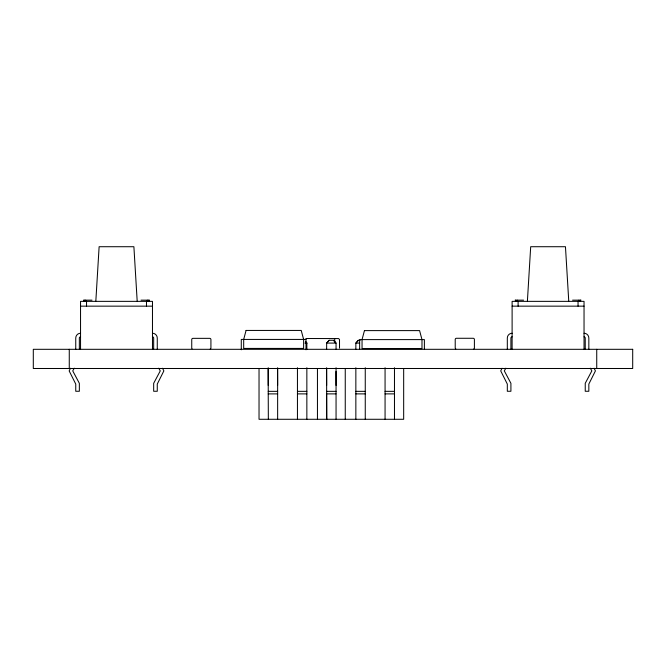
<?xml version="1.0" encoding="UTF-8"?>
<svg xmlns="http://www.w3.org/2000/svg" width="666" height="666" viewBox="0 0 666 666"><rect width="100%" height="100%" fill="white"/><g stroke="black" fill="none" stroke-linecap="round" stroke-linejoin="round"><path stroke-width="1" d="M95.837 301.032L99.126 246.72L133.891 246.72L137.179 301.032M527.405 301.032L530.694 246.72L565.459 246.72L568.747 301.032M70.471 368.248L69.156 370.887L75.749 384.074L75.749 391.267L79.346 391.267L79.346 383.316L72.752 370.887L74.276 368.198M502.039 368.248L500.724 370.887L507.317 384.074L507.317 391.267L510.914 391.267L510.914 383.316L504.32 370.887L505.844 368.198M336.055 349.25L336.055 343.073L333.516 340.284L329.187 340.293L326.648 343.09L326.648 349.25M360.123 340.284L358.391 340.293L355.852 343.09L355.852 349.25M329.187 340.284L326.648 343.073L336.055 343.09L333.516 340.293M358.391 340.284L355.852 343.073L359.615 343.09M83.541 300.158L92.016 300.158M141.001 300.158L149.475 300.158M515.109 300.158L523.584 300.158M572.569 300.158L581.043 300.158M80.544 306.152L152.472 306.152M512.112 306.152L584.04 306.152M306.019 339.427L241.283 339.427L241.283 349.783M304.97 343.09L306.851 343.09L306.851 349.25M268.231 391.342L277.639 391.342M297.444 391.342L306.851 391.342M326.648 391.342L336.055 391.342M355.852 391.342L365.259 391.342M385.065 391.342L394.472 391.342M268.231 367.724L268.231 393.889L277.639 393.889M297.444 393.881L306.851 393.889M336.055 393.881L326.648 393.889L326.756 419.28M355.852 393.881L365.259 393.889M385.065 393.889L394.472 393.881M590.309 368.198L591.833 370.887L585.239 383.316L585.239 391.267L588.836 391.267L588.836 384.074L595.429 370.887L594.105 368.248M158.741 368.198L160.265 370.887L153.671 383.316L153.671 391.267L157.268 391.267L157.268 384.074L163.861 370.887L162.537 368.248M335.997 371.478L336.055 385.414M326.581 368.489L326.648 385.423M277.572 368.489L277.639 385.414M268.165 368.489L268.231 385.423M268.231 393.889L268.34 419.28M596.736 349.309L596.736 368.489M588.836 349.425L588.836 338.045A4.795 4.795 0 0 0 584.04 333.25M585.239 349.134L585.239 338.045A1.199 1.199 0 0 0 584.04 336.846M584.04 349.309L584.04 301.357L512.112 301.357L512.112 349.309M580.477 300.158L580.477 301.357M578.904 300.158L578.904 301.357M578.046 301.357L578.046 306.152M518.106 301.357L518.106 306.152M517.249 300.158L517.249 301.357M515.717 300.158L515.717 301.357M510.914 349.134L510.914 338.045A1.199 1.199 0 0 1 512.112 336.846M507.317 349.425L507.317 338.045A4.795 4.795 0 0 1 512.112 333.25M424.384 348.917L424.384 339.602L359.648 339.602L359.648 348.917M403.671 368.489L403.671 419.28L259.032 419.28L259.032 368.489M394.472 367.724L394.472 419.28M385.065 367.724L385.065 419.28M365.259 367.724L365.259 419.28M355.852 367.724L355.852 419.28M345.254 368.489L345.254 419.28M339.518 348.11L339.51 339.56L338.636 338.561L305.952 338.519L306.019 349.783M336.055 367.724L336.055 419.28M334.723 338.536L334.723 342.515M326.648 367.724L326.648 419.28M317.449 368.489L317.449 419.28M306.851 367.724L306.851 419.28M297.444 367.724L297.444 419.28M277.639 367.724L277.639 419.28M157.268 349.425L157.268 338.045A4.795 4.795 0 0 0 152.472 333.25M153.671 349.134L153.671 338.045A1.199 1.199 0 0 0 152.472 336.846M152.472 349.309L152.472 301.357L80.544 301.357L80.544 349.309M148.909 300.158L148.868 301.357M147.336 300.158L147.336 301.357M146.478 301.357L146.478 306.152M86.538 301.357L86.538 306.152M85.681 300.158L85.681 301.357M84.149 300.158L84.149 301.357M79.346 349.134L79.346 338.045A1.199 1.199 0 0 1 80.544 336.846M75.749 349.425L75.749 338.045A4.795 4.795 0 0 1 80.544 333.25M69.264 349.309L69.264 368.489M473.801 348.901A1.199 1.199 0 0 0 474.4 347.868L474.4 339.477A1.199 1.199 0 0 0 473.201 338.278L456.418 338.278A1.199 1.199 0 0 0 455.219 339.477L455.219 347.868A1.199 1.199 0 0 0 455.819 348.901M210.181 349.042A1.199 1.199 0 0 0 210.922 347.935L210.922 339.543A1.199 1.199 0 0 0 209.723 338.345L192.94 338.345A1.199 1.199 0 0 0 191.741 339.543L191.741 347.935A1.199 1.199 0 0 0 192.091 348.784M246.079 330.436L243.681 339.427L243.681 348.418L303.621 348.418L303.621 339.427L301.223 330.436L246.079 330.436M364.444 330.611L362.046 339.602L362.046 348.593L421.986 348.593L421.986 339.602L419.588 330.611L364.444 330.611M632.7 349.309L33.3 349.309L33.3 368.489L632.7 368.489L632.7 349.309M306.851 343.073L305.577 341.675L306.851 343.09"/></g></svg>
